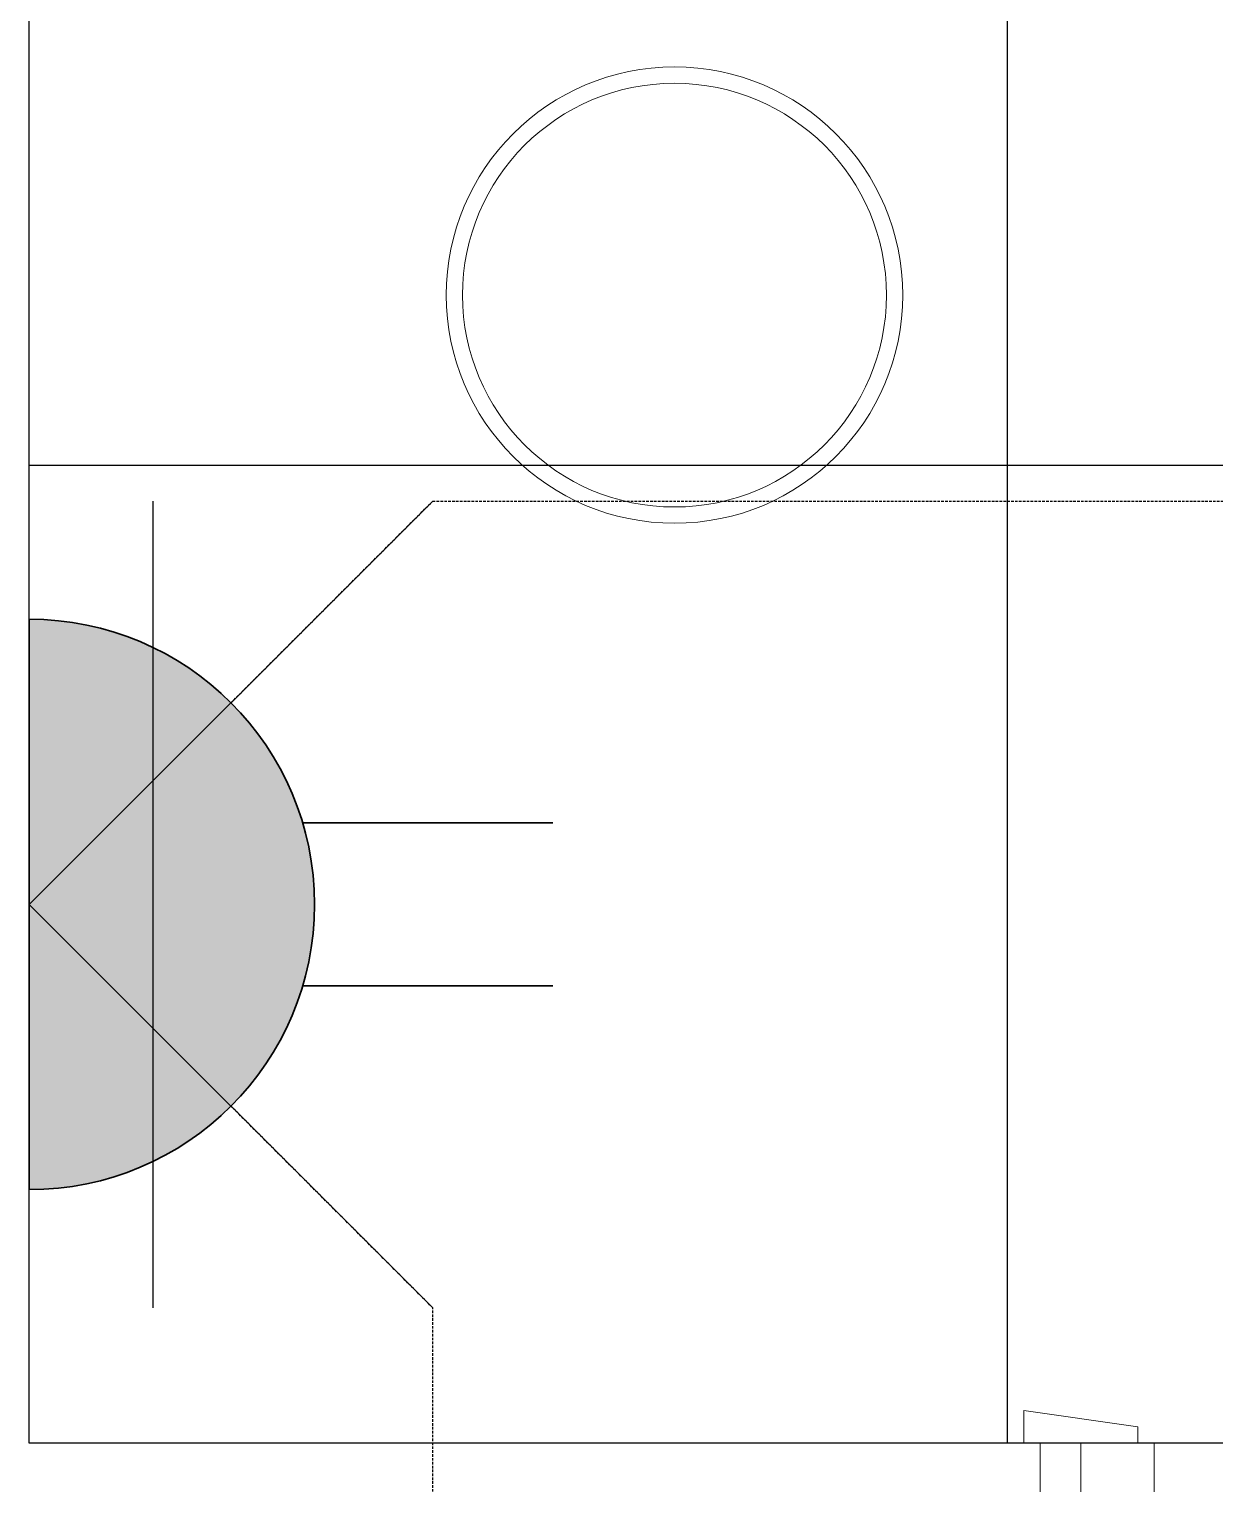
# Model space of a CAD drawing. Extents: x -178977 to 231842, y -29287 to 19916.
# Drawn here: x 20376 to 21103, y -6835 to -5942 of the extents above; entities that cross this region are included whole.
import ezdxf
from ezdxf.enums import TextEntityAlignment as Align

# ---------------------------------------------------------------- set-up
doc = ezdxf.new("R2010")
doc.units = 0
doc.header["$LTSCALE"] = 0.25
doc.linetypes.add('DASHDOT', pattern=[25.4, 12.7, -6.35, 0, -6.35])
doc.linetypes.add('HIDDEN', pattern=[9.525, 6.35, -3.175])
doc.layers.add('01-First Floor-FUR$0$FALSE CEILING', color=251, linetype='Continuous')
for name, color, linetype, lineweight in [('01-First Floor-FUR$0$LOADING', 253, 'Continuous', 5), ('01-First Floor-FUR$0$Walls', 251, 'Continuous', 5), ('01-First Floor-FUR$0$Wooden Joinery', 251, 'Continuous', 5), ('E-LITE-CLNG-CNDT', 6, 'DASHDOT', 35), ('E-LITE-EXIT-NUMB', 6, 'Continuous', 25), ('E-POWR-FLOR-CNDT', 6, 'HIDDEN', 25), ('E-POWR-WALL @ 100', 4, 'Continuous', 35)]:
    doc.layers.add(name, color=color, linetype=linetype, lineweight=lineweight)
doc.styles.add('DC_SIMPLEX', font='SIMPLEX.shx', dxfattribs={"width": 0.7})

# ---------------------------------------------------------------- blocks, each defined once
blk = doc.blocks.new('01-First Floor-FUR$0$A$C5DAD61B4')
at = {"layer": '01-First Floor-FUR$0$Wooden Joinery'}
blk.add_lwpolyline([(940, 959.06), (940, 969.06), (1010, 979.06), (1010, 959.06)], close=True, dxfattribs=at)
for points in [[(975, 859.06), (940, 859.06), (940, 899.07), (930, 899.07), (930, 959.06), (975, 959.06), (975, 859.06)], [(975, 859.06), (975, 959.06), (1000, 959.06), (1000, 859.06), (975, 859.06)]]:
    blk.add_lwpolyline(points, dxfattribs=at)
blk = doc.blocks.new('01-First Floor-FUR$0$WM00001-P')
at = {"layer": '01-First Floor-FUR$0$LOADING'}
for radius in [0.14, 0.13]:
    blk.add_circle((0, 0), radius, dxfattribs=at)
blk = doc.blocks.new('01-First Floor-FUR')
at = {"layer": '01-First Floor-FUR$0$FALSE CEILING', "linetype": 'Continuous'}
for p, q in [((20976, -6810), (20976, -2810)), ((20376, -6210), (23876, -6210))]:
    blk.add_line(p, q, dxfattribs=at)
at = {"layer": '01-First Floor-FUR$0$FALSE CEILING'}
blk.add_lwpolyline([(20376, -2810), (23876, -2810), (23876, -6810), (20376, -6810)], close=True, dxfattribs=at)
at = {"layer": '01-First Floor-FUR$0$Walls'}
for p, q in [((20376, -5849.46), (20376, -6810)), ((20376, -6810), (20996, -6810))]:
    blk.add_line(p, q, dxfattribs=at)
at = {"layer": '01-First Floor-FUR$0$LOADING', "extrusion": (2.25644e-18, 2.24019e-05, -1), "xscale": 1000, "yscale": 1000, "zscale": 1000, "rotation": 90.00000000000001}
blk.add_blockref('01-First Floor-FUR$0$WM00001-P', (-20771.79, -6105.58, -0.01), dxfattribs=at)
at = {"layer": '01-First Floor-FUR$0$Wooden Joinery', "xscale": -1}
blk.add_blockref('01-First Floor-FUR$0$A$C5DAD61B4', (21996, -7769.06), dxfattribs=at)
blk = doc.blocks.new('*U64')
h = blk.add_hatch(color=253)
edge = h.paths.add_edge_path()
edge.add_line((-1.75, 0), (1.75, 0))
edge.add_arc((0, 0), 1.75, 180, 360, ccw=False)
for p, q in [((-0.5, -1.6771), (-0.5, -3.2113)), ((0.5, -1.6771), (0.5, -3.2113))]:
    blk.add_line(p, q)
blk.add_lwpolyline([(-1.75, 0, 1), (1.75, 0)], format="xyb", close=True)
at = {"layer": 'Defpoints'}
for p, q in [((-2.4749, -2.4749), (0, 0)), ((2.4749, -2.4749), (0, 0)), ((2.4749, -0.7582), (-2.4749, -0.7582))]:
    blk.add_line(p, q, dxfattribs=at)
at = {"layer": 'E-LITE-EXIT-NUMB', "style": 'DC_SIMPLEX', "width": 0.7, "flags": 8}
blk.add_attdef('TYPE', text='', height=2, rotation=360, dxfattribs=at).set_placement((-2.682, 5.2383), align=Align.RIGHT)
blk.add_attdef('CIRCUIT', (2.682, 5.2383), '', height=2, rotation=360, dxfattribs=at)

msp = doc.modelspace()

# ---------------------------------------------------------------- linework, layer by layer
at = {"layer": 'E-POWR-FLOR-CNDT'}
msp.add_lwpolyline([(20499.74, -6355.71), (20623.49, -6231.97), (22350.15, -6231.97, 0.414214), (22450.15, -6131.97), (22450.15, -3057.49), (22573.89, -2933.74)], format="xyb", dxfattribs=at)
msp.add_lwpolyline([(20499.74, -9666.21), (20623.49, -9542.47), (20623.49, -6726.94), (20499.74, -6603.2)], dxfattribs=at)

# ---------------------------------------------------------------- block references
at = {"layer": 'E-LITE-CLNG-CNDT'}
msp.add_blockref('01-First Floor-FUR', (0, 0), dxfattribs=at)
at = {"layer": 'E-POWR-WALL @ 100', "xscale": 100, "yscale": 100, "zscale": 100, "rotation": 90.00000000000001}
msp.add_blockref('*U64', (20376, -6479.46), dxfattribs=at)

doc.saveas('drawing.dxf')
